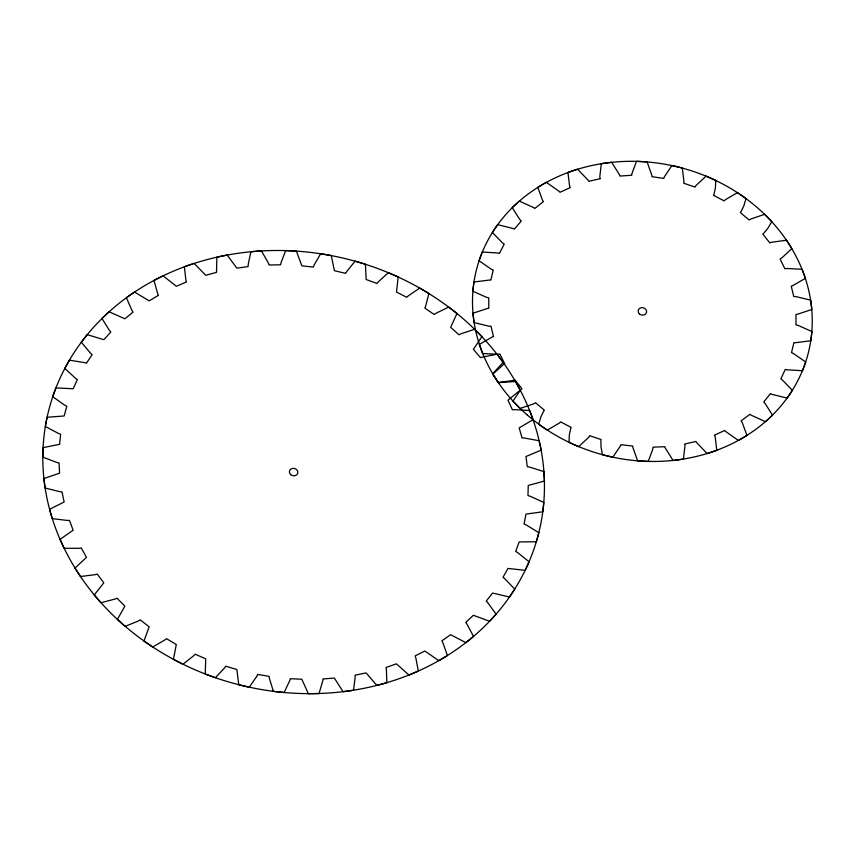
<?xml version="1.0" encoding="UTF-8"?>
<svg xmlns="http://www.w3.org/2000/svg" width="855" height="855" viewBox="0 0 855 855"><rect width="100%" height="100%" fill="white"/><g stroke="black" fill="none" stroke-linecap="round" stroke-linejoin="round"><path stroke-width="1.28" d="M256.564 676.615L249.265 687.228L238.78 684.77L236.856 669.529L225.773 666.205A59.893 52.08 13.7 0 1 224.299 668.225L215.332 677.737L205.243 674.029L205.724 658.831L195.175 654.214A59.775 51.973 13.7 0 1 193.39 656.009L182.917 664.239L173.426 659.355L176.301 644.51L166.501 638.674A59.861 52.048 13.7 0 1 164.427 640.213L152.671 647L143.95 641.047L149.165 626.822L140.295 619.886A60.042 52.208 13.7 0 1 137.976 621.147L125.151 626.362L117.381 619.437L124.851 606.131L117.071 598.233A60.042 52.208 13.7 0 1 114.559 599.184L100.922 602.722L94.253 594.962L103.808 582.832L97.288 574.122A59.615 51.834 13.7 0 1 94.627 574.742L80.445 576.527L74.994 568.105L86.462 557.375L81.321 548.023A59.807 52.005 13.7 0 1 78.564 548.301L64.114 548.312L60 539.366L73.156 530.25L69.49 520.438A59.818 52.016 13.7 0 1 66.69 520.374L52.241 518.611L49.547 509.324L64.136 502.003L62.02 491.924A59.925 52.102 13.7 0 1 59.23 491.518L45.08 488.002L43.851 478.554L59.583 473.168L59.059 463.015A60.032 52.198 13.7 0 1 56.334 462.277L42.75 457.083L43.017 447.667L59.583 444.311L60.662 434.287A59.989 52.155 13.7 0 1 58.065 433.229L45.304 426.453L47.057 417.24L64.146 415.99L66.808 406.296A59.711 51.92 13.7 0 1 64.371 404.928L52.689 396.709L55.896 387.892L73.167 388.769L77.356 379.577A59.968 52.134 13.7 0 1 75.144 377.942L64.766 368.441L69.362 360.179L83.747 362.456A60.042 52.208 13.7 0 1 86.483 363.172L92.126 354.665A59.914 52.091 13.7 0 1 90.17 352.784L81.3 342.182L87.189 334.647L103.829 339.681L110.808 332.039A59.732 51.941 13.7 0 1 109.151 329.955L101.969 318.455L109.045 311.786L124.873 318.776L133.049 312.139A60.139 52.283 13.7 0 1 131.723 309.884L126.358 297.711L134.492 292.036L149.198 300.853L158.421 295.349A60.01 52.176 13.7 0 1 157.448 292.976L154.018 280.376L163.027 275.802L176.333 286.265L186.422 282A59.989 52.155 13.7 0 1 185.824 279.542L184.381 266.76L194.106 263.383L205.756 275.299L216.507 272.35L216.871 257.141L227.131 255.036L236.888 268.149L248.1 266.578A59.936 52.123 13.7 0 1 248.281 264.131L250.868 251.712L261.448 250.9L268.128 262.613A60.074 52.23 13.7 0 1 269.122 264.975L280.579 264.815A59.968 52.144 13.7 0 1 281.145 262.432L285.688 250.568L296.386 251.081L301.836 265.841L313.304 267.091A59.743 51.952 13.7 0 1 314.255 264.815L320.657 253.732L331.27 255.549L334.391 270.704L345.655 273.354A59.797 51.995 13.7 0 1 346.959 271.238L355.114 261.149L365.427 264.238L366.143 279.5L376.98 283.475A60.042 52.198 13.7 0 1 378.626 281.562L388.362 272.67L398.184 276.977L396.496 292.036L406.691 297.284A60.053 52.208 13.7 0 1 408.637 295.606L419.773 288.071L428.9 293.511L425.758 305.801A60.139 52.294 13.7 0 1 424.839 308.078L434.201 314.48A59.914 52.091 13.7 0 1 436.403 313.08L448.725 307.063L456.998 313.518L450.638 327.315L458.985 334.754A59.978 52.155 13.7 0 1 461.401 333.642L474.664 329.261L481.899 336.613L473.371 349.364L480.531 357.689A59.818 52.005 13.7 0 1 483.128 356.898L497.076 354.237L503.146 362.349L492.608 373.806L498.454 382.858A60 52.166 13.7 0 1 501.169 382.409L515.522 381.501L520.31 390.211L512.957 401.145L520.054 408.455L533.541 403.891A28.675 24.934 13.7 0 0 535.572 402.748L544.389 410.208A27.467 23.887 13.7 0 0 543.588 411.426L540.948 416.78L538.693 424.208L547.264 430.151L559.202 423.14A29.904 26.003 13.7 0 0 560.624 421.9L571.161 427.404A27.456 23.876 13.7 0 0 570.659 428.772L569.387 434.564L568.96 442.345L578.632 446.652L588.486 437.504A28.707 24.955 13.7 0 0 589.768 435.708L601.033 439.534A27.467 23.887 13.7 0 0 600.883 440.977L601.012 446.951L602.444 454.753L612.779 457.243L620.132 446.363A29.946 26.035 13.7 0 0 620.826 444.675L632.711 446.064A27.531 23.94 13.7 0 0 632.903 447.518L637.659 460.888L648.229 461.454L652.75 449.313A28.749 24.998 13.7 0 0 653.06 447.154L664.816 446.705A27.467 23.876 13.7 0 0 665.35 448.116L673.088 460.492L683.412 459.114L684.919 446.246A28.728 24.977 13.7 0 0 684.705 444.044L695.938 441.437A27.424 23.844 13.7 0 0 696.782 442.73L707.171 453.588L716.811 450.318L715.229 437.279A28.653 24.913 13.7 0 0 714.502 435.142L724.73 430.471A27.307 23.737 13.7 0 0 725.842 431.615L738.421 440.464L746.949 435.452L742.343 422.808A28.707 24.966 13.7 0 0 741.146 420.82L749.91 414.312A27.371 23.79 13.7 0 0 751.256 415.231L765.482 421.697L772.525 415.156L765.097 403.464A29.978 26.067 13.7 0 0 763.75 402L770.387 393.653A27.392 23.812 13.7 0 0 771.905 394.315L787.156 398.109L792.403 390.329L782.485 380.101A29.946 26.035 13.7 0 0 780.839 378.893L785.275 369.403A27.392 23.822 13.7 0 0 786.899 369.777L802.503 370.728L805.731 362.05L793.75 353.735A28.685 24.945 13.7 0 0 791.495 352.677L793.921 342.609A27.413 23.844 13.7 0 0 795.567 342.684L810.85 340.76L811.919 331.548L798.399 325.52A28.696 24.955 13.7 0 0 795.984 324.879L795.941 314.448A27.413 23.833 13.7 0 0 797.555 314.223L811.833 309.499L810.69 300.18L796.229 296.674A28.675 24.934 13.7 0 0 793.739 296.493L791.249 286.158A27.499 23.908 13.7 0 0 792.745 285.645L805.41 278.324L802.108 269.293L787.337 268.481A28.696 24.955 13.7 0 0 784.89 268.759L780.049 258.98A28.707 24.955 13.7 0 0 782.015 257.75L791.858 248.602L786.547 240.244L772.097 242.168A28.653 24.913 13.7 0 0 769.81 242.895L762.831 234.078A27.392 23.812 13.7 0 0 763.921 233.041L767.801 228.371L771.787 221.616L764.691 214.306L751.203 218.869A28.675 24.934 13.7 0 0 749.162 220.013L740.345 212.553A27.467 23.887 13.7 0 0 741.157 211.335L743.797 205.98L746.052 198.552L737.48 192.61L725.542 199.621A29.914 26.003 13.7 0 0 724.121 200.872L713.583 195.357A27.52 23.929 13.7 0 0 714.075 194L715.357 188.207L715.774 180.426L706.112 176.109L696.248 185.257A28.664 24.923 13.7 0 0 694.965 187.063L683.711 183.227A28.707 24.966 13.7 0 0 683.904 181.057L682.301 168.018L671.966 165.517L664.602 176.397A28.781 25.019 13.7 0 0 663.79 178.428L652.023 176.696A27.424 23.844 13.7 0 0 651.831 175.243L647.085 161.873L636.515 161.306L631.984 173.447A29.925 26.024 13.7 0 0 631.717 175.243L619.918 176.055A27.467 23.876 13.7 0 0 619.394 174.644L611.656 162.268L601.332 163.647L599.825 176.525A28.739 24.987 13.7 0 0 600.039 178.716M600.039 178.716L588.796 181.335A27.51 23.919 13.7 0 0 587.962 180.031L577.574 169.172L567.934 172.443L569.516 185.492A28.728 24.987 13.7 0 0 570.242 187.63L560.014 192.29A27.542 23.951 13.7 0 0 558.903 191.157L546.313 182.297L537.795 187.32L542.391 199.963A30 26.088 13.7 0 0 543.385 201.62L534.835 208.449A27.595 23.993 13.7 0 0 533.488 207.53L519.263 201.064L512.22 207.605L519.648 219.297A28.717 24.966 13.7 0 0 521.272 221.05L514.347 229.108A27.52 23.929 13.7 0 0 512.84 228.445L497.589 224.651L492.341 232.442L502.259 242.66A28.675 24.934 13.7 0 0 504.236 244.092L499.459 253.369A27.381 23.812 13.7 0 0 497.845 252.984L482.241 252.033L479.014 260.722L490.994 269.026A28.717 24.977 13.7 0 0 493.239 270.084L490.823 280.151A27.542 23.94 13.7 0 0 489.167 280.077L473.894 282.011L472.826 291.213L486.345 297.251A31.293 27.21 13.7 0 0 487.553 297.583A26.152 22.732 13.7 0 0 488.761 297.882L488.804 308.313A27.488 23.897 13.7 0 0 487.19 308.537L472.911 313.261L474.055 322.581L488.515 326.086A28.717 24.966 13.7 0 0 490.994 326.268L493.495 336.603A27.499 23.908 13.7 0 0 491.999 337.127L479.334 344.437L482.626 353.468L497.407 354.28A28.76 25.009 13.7 0 0 499.844 354.002L504.696 363.792A27.531 23.94 13.7 0 0 503.371 364.583L492.875 374.159L498.187 382.516L512.637 380.593A28.653 24.923 13.7 0 0 514.924 379.877L521.913 388.683A27.392 23.812 13.7 0 0 520.823 389.72L507.977 400.161L512.391 409.769A59.871 52.059 13.7 0 1 515.17 409.652L529.662 410.539L533.071 419.666L519.167 427.917L522.063 437.878A59.989 52.166 13.7 0 1 524.863 438.113L539.195 440.763L541.162 450.147L525.964 456.527L527.289 466.659A60.042 52.198 13.7 0 1 530.047 467.236L543.951 471.607L544.443 481.055L528.251 485.448L527.963 495.547A59.903 52.091 13.7 0 1 530.634 496.456L543.844 502.451L542.829 511.792L525.964 514.101L524.083 523.987A59.978 52.155 13.7 0 1 526.605 525.194L538.864 532.718L536.374 541.749L519.156 541.931L515.715 551.4A59.936 52.112 13.7 0 1 518.045 552.907L529.106 561.788L525.194 570.349L507.956 568.415L503.029 577.285A59.925 52.102 13.7 0 1 505.123 579.049L514.763 589.127L509.505 597.036L492.587 593.017L486.26 601.108A60.042 52.208 13.7 0 1 488.077 603.096L496.114 614.179L489.616 621.296L473.349 615.258L465.751 622.429A59.765 51.973 13.7 0 1 467.247 624.599L473.531 636.462L465.911 642.65L450.606 634.72L441.885 640.812A59.775 51.973 13.7 0 1 443.04 643.131L447.443 655.55L438.861 660.68L424.817 651.018L415.135 655.924A59.871 52.059 13.7 0 1 415.915 658.339L418.362 671.068L408.968 675.044L396.464 663.833L386.022 667.456A59.882 52.07 13.7 0 1 386.417 669.925L386.855 682.707L376.841 685.454L366.111 672.906L355.103 675.172A59.765 51.963 13.7 0 1 355.114 677.652L353.532 690.252L343.09 691.716L334.358 678.079L322.998 678.945A60.042 52.208 13.7 0 1 322.613 681.371L319.043 693.544L308.377 693.694L301.804 679.244L290.315 678.699A60.139 52.283 13.7 0 1 289.556 681.029L284.063 692.539L273.386 691.364L269.517 678.838A59.882 52.07 13.7 0 1 269.09 676.369L257.697 674.413A59.871 52.059 13.7 0 1 256.564 676.615M290.657 474.568A4.264 3.709 13.7 0 0 297.732 473.243A4.264 3.709 13.7 0 0 292.506 468.412A4.264 3.709 13.7 0 0 290.657 474.568M124.477 625.71A252.556 219.596 13.7 0 0 538.597 533.52A252.556 219.596 13.7 0 0 217.822 256.981A252.556 219.596 13.7 0 0 124.477 625.71M527.321 415.028A171.053 148.738 13.7 0 0 808.146 353.553A171.053 148.738 13.7 0 0 591.639 165.571A171.053 148.738 13.7 0 0 527.321 415.028M639.401 313.871A4.264 3.709 13.7 0 0 646.476 312.556A4.264 3.709 13.7 0 0 641.239 307.715A4.264 3.709 13.7 0 0 639.401 313.871"/></g></svg>
